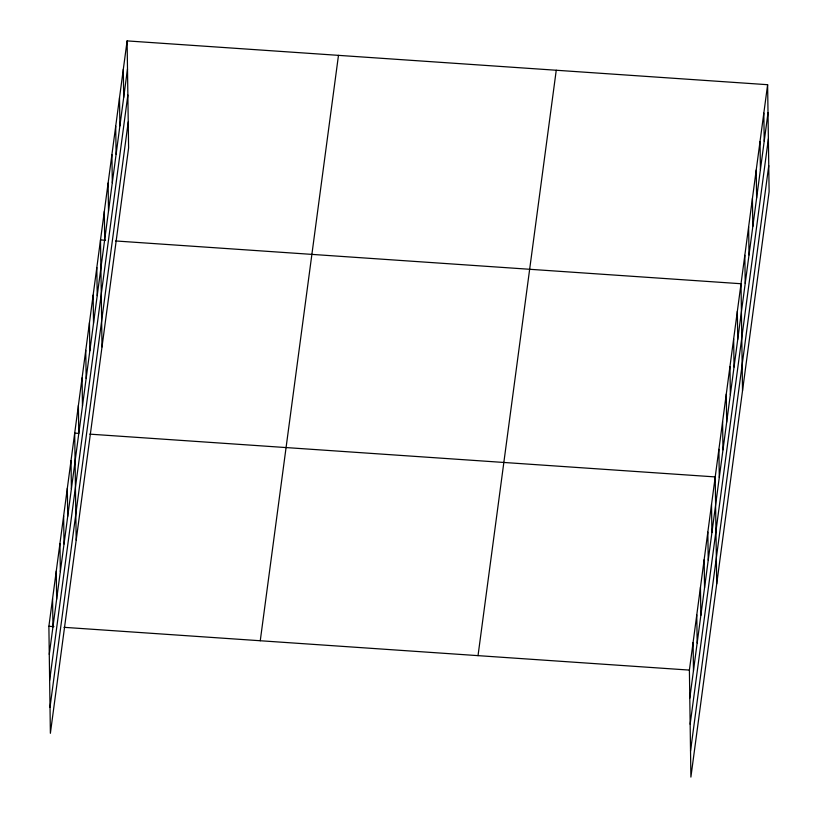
<?xml version="1.0" encoding="UTF-8"?>
<svg xmlns="http://www.w3.org/2000/svg" width="818" height="818" viewBox="0 0 818 818"><rect width="100%" height="100%" fill="white"/><g stroke="black" fill="none" stroke-linecap="round" stroke-linejoin="round"><path stroke-width="1.23" d="M127.107 40.9L128.6 147.905L50.379 733.296L48.886 626.291L127.107 40.9L767.621 84.704L769.114 191.709L690.893 777.1L689.4 670.095L767.621 84.704M49.274 654.38L127.496 68.978M49.642 680.423L127.864 95.021M50.01 707.253L128.242 121.862M260.257 640.75L338.478 55.358M478.029 655.647L556.25 70.246M689.789 698.183L768.01 112.782M690.157 724.227L768.378 138.825M690.525 751.057L768.756 165.655M105.542 240.277L100.512 239.93L102.005 346.934M115.604 240.962L741.026 283.734L742.519 390.738M78.467 433.376L74.694 433.111L76.186 540.115M89.796 434.143L715.208 476.914L716.711 583.919M48.886 626.291L53.916 626.639M63.978 627.324L689.4 670.095M763.828 113.14L764.216 141.217M760.024 141.565L760.413 169.653M756.221 170.001L756.619 198.089M752.427 198.437L752.816 226.514M748.623 226.872L749.022 254.95M744.83 255.308L745.218 283.386M737.335 311.331L737.734 339.419M733.654 338.928L734.043 367.016M729.963 366.525L730.351 394.613M726.272 394.123L726.67 422.211M722.591 421.72L722.979 449.808M718.899 449.317L719.288 477.405M711.527 504.512L711.916 532.6M707.836 532.109L708.235 560.197M704.155 559.706L704.543 587.794M700.464 587.304L700.852 615.392M696.772 614.901L697.171 642.989M693.091 642.498L693.48 670.586M123.303 69.336L123.702 97.414M119.51 97.771L119.898 125.849M115.706 126.197L116.105 154.285M111.913 154.633L112.301 182.711M108.109 183.068L108.497 211.146M104.305 211.504L104.704 239.582M96.821 267.527L97.219 295.615M93.14 295.124L93.528 323.212M89.448 322.721L89.837 350.81M85.757 350.319L86.156 378.407M82.076 377.916L82.465 406.004M78.385 405.513L78.773 433.601M71.013 460.708L71.401 488.796M67.321 488.305L67.71 516.393M63.63 515.902L64.029 543.99M59.949 543.5L60.338 571.588M56.258 571.097L56.646 599.185M52.567 598.694L52.965 626.782"/></g></svg>
